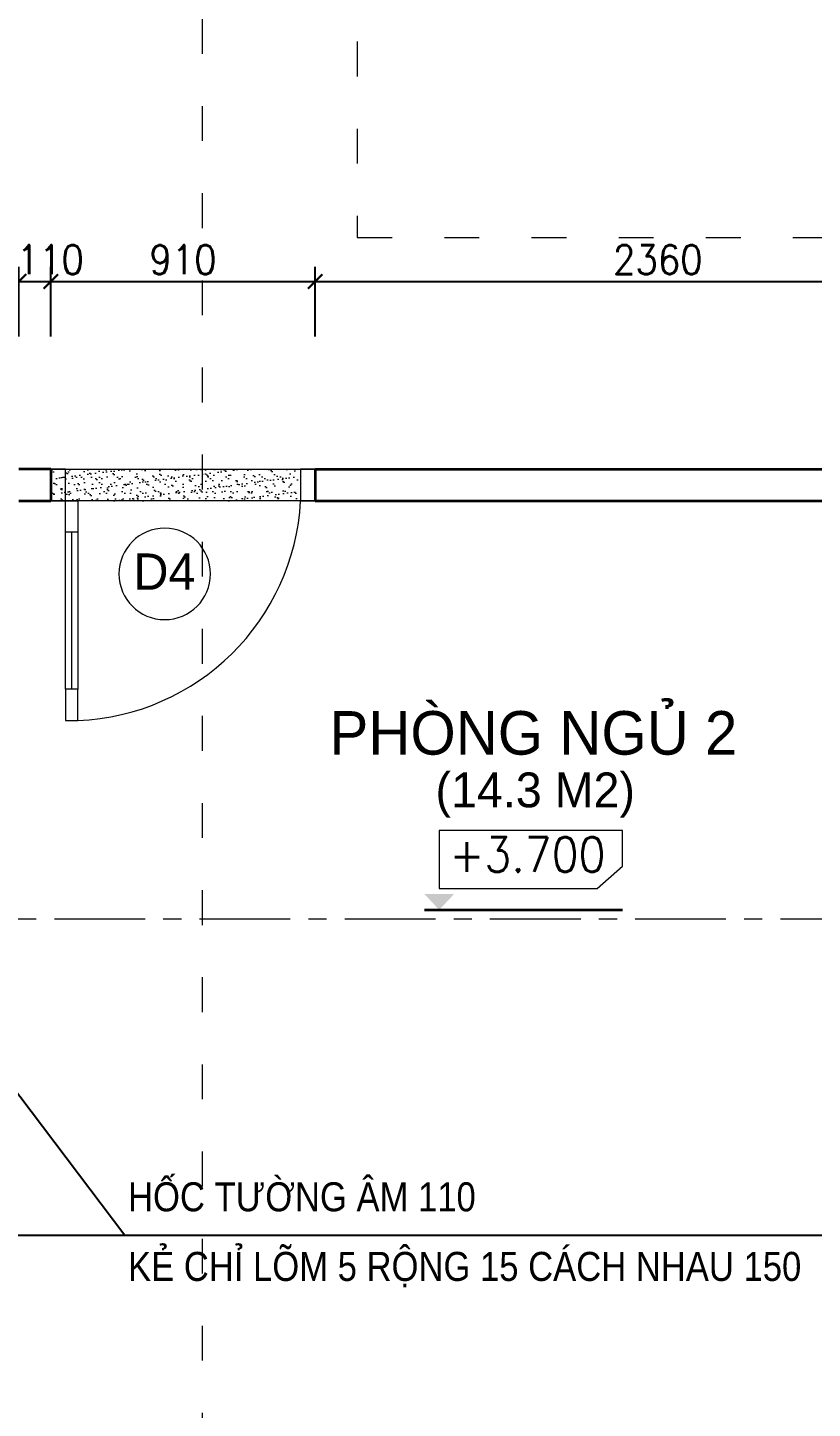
# Model space of a CAD drawing. Header units: millimetres. Extents: x -529782 to -142003, y -492574 to -273331.
# Drawn here: x -237885 to -235183, y -366696 to -361941 of the extents above; entities that cross this region are included whole.
import ezdxf

# ---------------------------------------------------------------- set-up
doc = ezdxf.new("R2010")
doc.units = ezdxf.units.MM
doc.header["$LTSCALE"] = 500
doc.header["$MEASUREMENT"] = 0
doc.header["$PDMODE"] = 3
doc.linetypes.add('ACAD_ISO03W100', pattern=[30, 12, -18])
doc.linetypes.add('CENTER', pattern=[2, 1.25, -0.25, 0.25, -0.25])
doc.layers.get('0').update_dxf_attribs({"linetype": 'CONTINUOUS', "lineweight": 13})
doc.layers.get('Defpoints').update_dxf_attribs({"color": 255, "linetype": 'CONTINUOUS', "lineweight": 13})
for name, color, linetype, lineweight in [('1.cat 30', 30, 'CONTINUOUS', 35), ('2.thay 145', 145, 'CONTINUOUS', 18), ('3.manh 08', 8, 'CONTINUOUS', 9), ('4.dim 08', 8, 'CONTINUOUS', 13), ('7.tim 67', 67, 'CENTER', 9), ('8.vat lieu 08', 8, 'CONTINUOUS', 5), ('9.text \xad white', 7, 'CONTINUOUS', 15), ('CA.manh 08', 8, 'CONTINUOUS', 9), ('noithat', 15, 'CONTINUOUS', 9)]:
    doc.layers.add(name, color=color, linetype=linetype, lineweight=lineweight)
doc.styles.add('CA.JSC1', font='')
doc.styles.get("Standard").update_dxf_attribs({"font": 'txt.shx', "width": 0.9})
doc.styles.add('VnAvantH', font='')
doc.styles.get('CA.JSC1').set_extended_font_data('.VnAvantH')
doc.styles.get('VnAvantH').set_extended_font_data('.VnAvantH')
doc.dimstyles.new('CA 50', dxfattribs={"dimscale": 0, "dimtxt": 100, "dimasz": 50, "dimexe": 50, "dimexo": 0, "dimgap": 25, "dimtad": 1, "dimdec": 0, "dimzin": 0, "dimdsep": 46, "dimtxsty": 'Standard', "dimblk": 'ARCHTICK', "dimcen": 0.09, "dimdle": 50, "dimclrd": 256, "dimclre": 256, "dimclrt": 7, "dimadec": 0, "dimazin": 0, "dimtfac": 1, "dimtdec": 0, "dimtix": 1, "dimtmove": 2, "dimatfit": 3, "dimldrblk": 'DOT', "dimfxl": 1, "dimtolj": 1, "dimtzin": 0, "dimarcsym": 0})

# ---------------------------------------------------------------- blocks, each defined once
blk = doc.blocks.new('A$C1A9D127A')
at = {"layer": 'noithat', "color": 135, "linetype": 'Continuous'}
for p, q in [((49.99985728343017, 109.9998206971213), (-0.0001427165698260069, 109.9998206971213)), ((-0.0001427165698260069, 109.9998206971213), (-0.0001427165698260069, -0.000179302878677845)), ((49.99985728343017, -0.000179302878677845), (49.99985728343017, 109.9998206971213)), ((-0.0001427165698260069, -0.000179302878677845), (49.99985728343017, -0.000179302878677845))]:
    blk.add_line(p, q, dxfattribs=at)
blk = doc.blocks.new('A$C2BDB356E')
at = {"layer": 'noithat', "color": 135, "linetype": 'Continuous'}
for p, q in [((0.0007344302721321583, 599.9999563574092), (0.0007344302721321583, 699.9999563574092)), ((0.0007344302721321583, 699.9999563574092), (40.00073443027213, 699.9999563574092)), ((40.00073443027213, 699.9999563574092), (40.00073443027213, 599.9999563574092)), ((40.00073443027213, 599.9999563574092), (0.0007344302721321583, 599.9999563574092)), ((0.0007344302721321583, 99.99995635740925), (0.0007344302721321583, -4.364259075373411e-05)), ((40.00073443027213, 99.99995635740925), (0.0007344302721321583, 99.99995635740925)), ((40.00073443027213, -4.364259075373411e-05), (40.00073443027213, 99.99995635740925)), ((0.0007344302721321583, -4.364259075373411e-05), (40.00073443027213, -4.364259075373411e-05))]:
    blk.add_line(p, q, dxfattribs=at)
at = {"layer": 'noithat', "color": 8, "linetype": 'Continuous'}
for p, q in [((0.0007344302721321583, 99.99995635740925), (0.0007344302721321583, 599.9999563574092)), ((20.00073443027213, 599.9999563574092), (20.00073443027213, 99.99995635740925)), ((40.00073443027213, 599.9999563574092), (40.00073443027213, 99.99995635740925))]:
    blk.add_line(p, q, dxfattribs=at)
at = {"layer": 'noithat', "color": 1, "linetype": 'Continuous'}
blk.add_arc((10.18820847296689, 740.3098040898665), 740.9098847954065, 272.306074052381, 356.8812333185894, dxfattribs=at)
blk = doc.blocks.new('ki hieu cost')
at = {"layer": '1.cat 30'}
blk.add_line((-119312.6479903211, -196389.5266377838), (-118175.9534743076, -196389.5266377837), dxfattribs=at)
at = {"layer": '3.manh 08'}
blk.add_lwpolyline([(-119227.225577535, -195933.8747298737), (-119227.225577535, -196268.1983629046), (-118320.4604987512, -196268.1983629046), (-118175.9534743076, -196138.8011558482), (-118175.9534743076, -195933.8747298737)], close=True, dxfattribs=at)
blk.add_solid([(-119312.6479903211, -196299.0221607631), (-119141.803164749, -196299.0221607631), (-119227.225577535, -196389.5266377839)], dxfattribs=at)
blk = doc.blocks.new('sdfdggh')
at = {"layer": '7.tim 67', "ltscale": 0.5}
blk.add_line((12554.49999999994, -4310), (-2632.000000000058, -4310), dxfattribs=at)
blk = doc.blocks.new('_ArchTick')
at = {"color": 1, "linetype": 'ByBlock', "const_width": 0.150000081}
blk.add_lwpolyline([(-0.5000002699998731, -0.5000002699998731), (0.5000002699998731, 0.5000002699998731)], dxfattribs=at)
blk = doc.blocks.new('*D416')
at = {"layer": '4.dim 08', "lineweight": -2, "transparency": 16777216}
for p, q in [((-237915.1358120652, -363004.5), (-237915.1358120652, -362765)), ((-237805.1358120652, -363004.5), (-237805.1358120652, -362765)), ((-237965.1358120652, -362815), (-237755.1358120652, -362815))]:
    blk.add_line(p, q, dxfattribs=at)
at = {"layer": 'Defpoints', "color": 0, "transparency": 16777216}
for p in [(-237805.1358120652, -362815), (-237915.1358120652, -363004.5), (-237805.1358120652, -363004.5)]:
    blk.add_point(p, dxfattribs=at)
at = {"layer": '4.dim 08', "lineweight": -2, "transparency": 16777216, "xscale": 50, "yscale": 50, "zscale": 50, "rotation": 180}
blk.add_blockref('_ArchTick', (-237915.1358120652, -362815), dxfattribs=at)
at = {"layer": '4.dim 08', "lineweight": -2, "transparency": 16777216, "xscale": 50, "yscale": 50, "zscale": 50}
blk.add_blockref('_ArchTick', (-237805.1358120652, -362815), dxfattribs=at)
at = {"layer": '4.dim 08', "color": 7, "transparency": 16777216, "insert": (-237807, -362740), "char_height": 100, "attachment_point": 5}
blk.add_mtext('\\A1;110', dxfattribs=at)
blk = doc.blocks.new('_DOT')
at = {"color": 1, "linetype": 'ByBlock'}
blk.add_line((-0.5, 0), (-1, 0), dxfattribs=at)
at = {"color": 1, "linetype": 'ByBlock', "const_width": 0.5}
blk.add_lwpolyline([(-0.25, 0, 1), (0.25, 0, 1)], format="xyb", close=True, dxfattribs=at)
blk = doc.blocks.new('*D417')
at = {"layer": '4.dim 08', "lineweight": -2, "transparency": 16777216}
for p, q in [((-237805.1358120652, -363004.5), (-237805.1358120652, -362765)), ((-236895.135812065, -363004.5), (-236895.135812065, -362765)), ((-237855.1358120652, -362815), (-236845.135812065, -362815))]:
    blk.add_line(p, q, dxfattribs=at)
at = {"layer": 'Defpoints', "color": 0, "transparency": 16777216}
for p in [(-236895.135812065, -362815), (-237805.1358120652, -363004.5), (-236895.135812065, -363004.5)]:
    blk.add_point(p, dxfattribs=at)
at = {"layer": '4.dim 08', "lineweight": -2, "transparency": 16777216, "xscale": 50, "yscale": 50, "zscale": 50, "rotation": 180}
blk.add_blockref('_ArchTick', (-237805.1358120652, -362815), dxfattribs=at)
at = {"layer": '4.dim 08', "lineweight": -2, "transparency": 16777216, "xscale": 50, "yscale": 50, "zscale": 50}
blk.add_blockref('_ArchTick', (-236895.135812065, -362815), dxfattribs=at)
at = {"layer": '4.dim 08', "color": 7, "transparency": 16777216, "insert": (-237350.1358120651, -362740), "char_height": 100, "attachment_point": 5}
blk.add_mtext('\\A1;910', dxfattribs=at)
blk = doc.blocks.new('*D418')
at = {"layer": '4.dim 08', "lineweight": -2, "transparency": 16777216}
for p, q in [((-236895.135812065, -363004.5), (-236895.135812065, -362765)), ((-234535.1358120652, -363004.5), (-234535.1358120652, -362765)), ((-236945.135812065, -362815), (-234485.1358120652, -362815))]:
    blk.add_line(p, q, dxfattribs=at)
at = {"layer": 'Defpoints', "color": 0, "transparency": 16777216}
for p in [(-234535.1358120652, -362815), (-236895.135812065, -363004.5), (-234535.1358120652, -363004.5)]:
    blk.add_point(p, dxfattribs=at)
at = {"layer": '4.dim 08', "lineweight": -2, "transparency": 16777216, "xscale": 50, "yscale": 50, "zscale": 50, "rotation": 180}
blk.add_blockref('_ArchTick', (-236895.135812065, -362815), dxfattribs=at)
at = {"layer": '4.dim 08', "lineweight": -2, "transparency": 16777216, "xscale": 50, "yscale": 50, "zscale": 50}
blk.add_blockref('_ArchTick', (-234535.1358120652, -362815), dxfattribs=at)
at = {"layer": '4.dim 08', "color": 7, "transparency": 16777216, "insert": (-235715.1358120651, -362740), "char_height": 100, "attachment_point": 5}
blk.add_mtext('\\A1;2360', dxfattribs=at)

msp = doc.modelspace()

# ---------------------------------------------------------------- hatches: boundary and pattern name
at = {"layer": '8.vat lieu 08'}
h = msp.add_hatch(dxfattribs=at)
h.set_pattern_fill('AR-SAND', color=256, scale=20, style=0)
h.set_pattern_definition([(37.50000000000001, (0, 0), (-1.259867162192163, 38.53647538026317), [0, -30.4, 0, -34, 0, -32.5]), (7.499999999999999, (0, 0), (35.39553410535454, 56.4429213045948), [0, -16.4, 0, -27.4, 0, -10.5]), (327.5, (-24.6, 0), (62.2828372350299, 0.11318107073929), [0, -10, 0, -36, 0, -47]), (317.5, (-24.6, 0), (60.12253209144586, 17.55351129868498), [0, -5, 0, -23.6, 0, -27])])
h.paths.add_polyline_path([(-236955.1358120651, -363460.9999999998), (-237805.1358120651, -363460.9999999998), (-237805.1358120652, -363570.9999999998), (-236955.135812065, -363570.9999999998)])

# ---------------------------------------------------------------- linework, layer by layer
at = {"layer": '1.cat 30'}
for p, q in [((-237805.1358120652, -363460.9999999998), (-237915.1358120652, -363460.9999999998)), ((-237805.1358120652, -363460.9999999998), (-237805.1358120652, -363570.9999999998)), ((-236895.1358120652, -363460.9999999998), (-236895.1358120652, -363570.9999999997)), ((-236895.1358120652, -363460.9999999998), (-234535.1358120652, -363460.9999999998)), ((-237915.1358120652, -363570.9999999997), (-237805.1358120652, -363570.9999999998)), ((-236895.1358120652, -363570.9999999997), (-234535.1358120652, -363570.9999999998))]:
    msp.add_line(p, q, dxfattribs=at)
at = {"layer": '2.thay 145', "color": 1, "linetype": 'ACAD_ISO03W100', "ltscale": 0.02}
msp.add_line((-237283.0926323566, -370731.4125023412), (-237283.0926323566, -357787.5568122642), dxfattribs=at)
msp.add_lwpolyline([(-245770.3600129168, -361689.1468430932), (-236750.0210327781, -361689.1468430932), (-236750.0210327781, -362663.9849176791), (-230154.2213521809, -362663.9849176791)], dxfattribs=at)
at = {"layer": '3.manh 08'}
msp.add_lwpolyline([(-237255.5571706331, -363822.2543830555, -3898660.642287513), (-237255.557170633, -363822.2542214615, 1.154242490888426e-06), (-237255.5571706328, -363822.2543022585, 1.154242490888426e-06)], format="xyb", dxfattribs=at)
at = {"layer": 'CA.manh 08', "color": 250}
msp.add_lwpolyline([(-237805.1358120652, -363570.9999999998), (-237805.1358120652, -363460.9999999998), (-236895.135812065, -363460.9999999998), (-236895.135812065, -363570.9999999998)], close=True, dxfattribs=at)

# ---------------------------------------------------------------- block references
at = {"layer": '2.thay 145', "xscale": 0.5999999999767169, "yscale": 0.5999999999767169, "zscale": 0.6000000000000001}
msp.add_blockref('ki hieu cost', (-164931.558225295, -247145.1751609351), dxfattribs=at)
at = {"layer": '4.dim 08', "color": 251}
msp.add_blockref('sdfdggh', (-243035.1358120651, -360700.9999999998), dxfattribs=at)
at = {"layer": '7.tim 67', "color": 251}
msp.add_blockref('sdfdggh', (-243035.1358120651, -360700.9999999998), dxfattribs=at)
at = {"layer": 'noithat'}
for p in [(-237805.1356693486, -363570.9998206969), (-236945.1356693486, -363570.9998206969)]:
    msp.add_blockref('A$C1A9D127A', p, dxfattribs=at)
at = {"layer": 'noithat', "xscale": 1.080000000001746, "yscale": 1.080000000001746, "zscale": 1.08}
msp.add_blockref('A$C2BDB356E', (-237755.1366052498, -364326.9999528658), dxfattribs=at)

# ---------------------------------------------------------------- texts
at = {"layer": '9.text \xad white'}
for s, height, style, p in [('d4', 124.999999999455, 'VnAvantH', (-237520.8343299348, -363876.8451344878)), ('phßng ngñ 2', 150, 'CA.JSC1', (-236845.7814633437, -364444.6656239377)), ('(14.3 M2)', 120, 'CA.JSC1', (-236480.756681089, -364626.0269575333))]:
    msp.add_text(s, height=height, dxfattribs=dict(at, style=style)).set_placement(p)
at = {"layer": '9.text \xad white', "style": 'CA.JSC1', "width": 0.8912940669403804}
for s, p in [('hèc t\xadêng ©m 110', (-237539.4463806758, -366017.2500741133)), ('kÎ chØ lâm 5 réng 15 c¸ch nhau 150 ', (-237539.4463806758, -366256.9583375028))]:
    msp.add_text(s, height=100, dxfattribs=at).set_placement(p)
at = {"layer": '9.text \xad white', "lineweight": 100, "insert": (-236432.4851363482, -364728.5311534228), "char_height": 120, "width": 546.9, "attachment_point": 1}
msp.add_mtext('+3.700', dxfattribs=at)

# ---------------------------------------------------------------- dimensions: what is measured, and where the dimension line sits
at = {"layer": '4.dim 08'}
dim = msp.add_linear_dim(base=(-237805.1358120652, -362815), p1=(-237915.1358120652, -363004.5), p2=(-237805.1358120652, -363004.5), dimstyle='CA 50', override={"dimscale": 1}, dxfattribs=at)
dim.commit()
dim.dimension.update_dxf_attribs({"geometry": '*D416', "text_midpoint": (-237807, -362740), "dimtype": 160})
for base, p1, p2, picture, middle in [((-236895.135812065, -362815), (-237805.1358120652, -363004.5), (-236895.135812065, -363004.5), '*D417', (-237350.1358120651, -362740)), ((-234535.1358120652, -362815), (-236895.135812065, -363004.5), (-234535.1358120652, -363004.5), '*D418', (-235715.1358120651, -362740))]:
    dim = msp.add_linear_dim(base=base, p1=p1, p2=p2, dimstyle='CA 50', override={"dimscale": 1}, dxfattribs=at)
    dim.commit()
    dim.dimension.update_dxf_attribs({"geometry": picture, "text_midpoint": middle})

# ---------------------------------------------------------------- leaders
for points in [[(-238373.1337360353, -365010.9999999998), (-237550.5197342271, -366099.8373712359)], [(-238025.135812065, -366099.8373712359), (-235140.322738643, -366099.8373712359)]]:
    msp.add_leader(points, dimstyle='CA 50', override={"dimscale": 1, "dimtad": 0}, dxfattribs=at)

doc.saveas('drawing.dxf')
